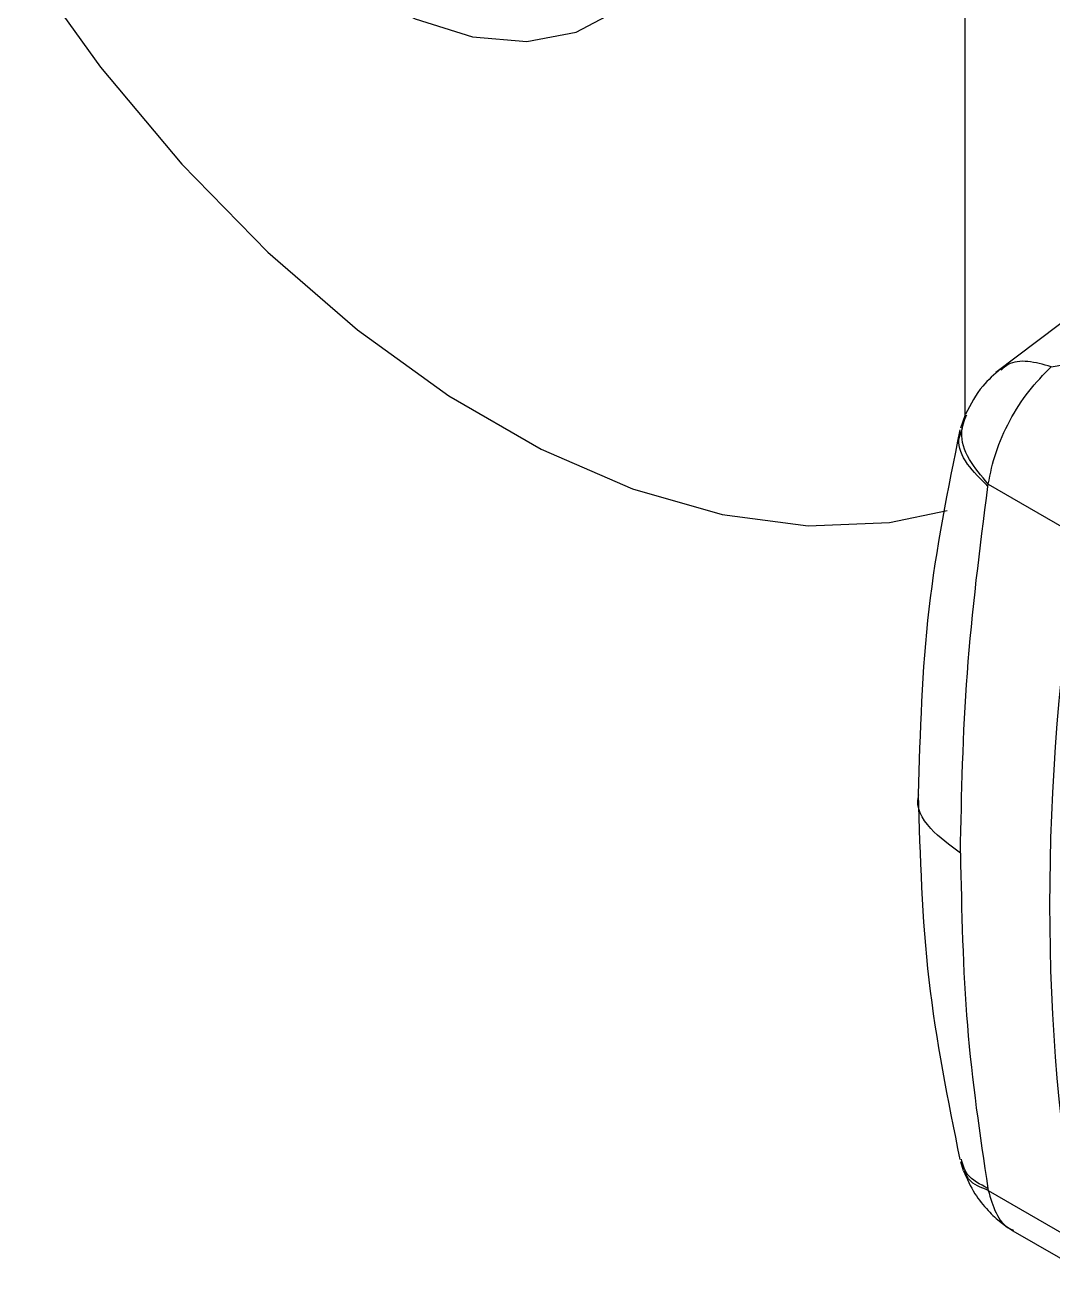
# Model space of a CAD drawing. Extents: x 17.3 to 113.1, y 4.8 to 84.5.
# Drawn here: x 22.467 to 23.434, y 63.772 to 64.956 of the extents above; entities that cross this region are included whole.
import ezdxf

# ---------------------------------------------------------------- set-up
doc = ezdxf.new("R2010")
doc.units = 0
doc.header["$MEASUREMENT"] = 0
doc.layers.add('OBJECT', color=7, linetype='CONTINUOUS')

msp = doc.modelspace()

# ---------------------------------------------------------------- linework, layer by layer
at = {"layer": 'OBJECT'}
for p, q in [((23.3512, 66.8666), (23.3512, 64.5881)), ((23.4593, 64.6885), (23.3805, 64.6289)), ((23.4325, 64.6344), (23.4454, 64.6364)), ((23.3516, 64.5893), (23.3471, 64.5765)), ((23.373, 64.5219), (23.3733, 64.5241)), ((23.3733, 64.5241), (23.4586, 64.4749)), ((23.3471, 63.8871), (23.3498, 63.8787)), ((23.373, 63.8617), (23.3733, 63.8599)), ((23.3733, 63.8599), (23.4586, 63.8107)), ((23.3965, 63.822), (23.4831, 63.772))]:
    msp.add_line(p, q, dxfattribs=at)
at = {"layer": 'OBJECT', "flags": 128}
for points in [[(22.7414, 65.0167), (22.7787, 64.9907), (22.8341, 64.9615), (22.8882, 64.9446), (22.9392, 64.9403), (22.9855, 64.9489), (23.0256, 64.97), (23.0582, 65.003), (23.0822, 65.0468), (23.097, 65.1), (23.1019, 65.1609)], [(22.4673, 65.0148), (22.5382, 64.9162), (22.6147, 64.8248), (22.6957, 64.742), (22.7798, 64.6691), (22.8659, 64.6071), (22.9526, 64.557), (23.0387, 64.5196), (23.1229, 64.4954), (23.2038, 64.4847), (23.2803, 64.4878), (23.3347, 64.4993)]]:
    msp.add_lwpolyline(points, dxfattribs=at)
at = {"layer": 'OBJECT'}
msp.add_ellipse((25.1056, 64.9986), major_axis=(1.2181, 1.8937), ratio=0.606848, start_param=2.203527, end_param=2.567035, dxfattribs=at)
for points, knots in [([(23.3733, 64.5241), (23.3753, 64.534), (23.3793, 64.5537), (23.3929, 64.5839), (23.4107, 64.6121), (23.4252, 64.627), (23.4325, 64.6344)], [0, 0, 0, 0, 0.250001, 0.499999, 0.750001, 1, 1, 1, 1]), ([(23.4325, 64.6344), (23.425, 64.6365), (23.41, 64.6407), (23.3939, 64.6388), (23.3875, 64.6331), (23.3854, 64.6312)], [0, 0, 0, 0, 0.401193, 0.802386, 1, 1, 1, 1]), ([(23.3847, 64.6321), (23.3789, 64.6271), (23.3653, 64.6154), (23.3567, 64.599), (23.3518, 64.5897)], [0, 0, 0, 0, 0.429713, 1, 1, 1, 1]), ([(23.3733, 64.5241), (23.3667, 64.5317), (23.3532, 64.5476), (23.3459, 64.5714), (23.3508, 64.5839), (23.353, 64.5893)], [0, 0, 0, 0, 0.344251, 0.712553, 1, 1, 1, 1]), ([(23.3466, 64.5749), (23.3353, 64.5191), (23.3125, 64.4068), (23.3091, 64.2906), (23.3074, 64.2322)], [0, 0, 0, 0, 0.497018, 1, 1, 1, 1]), ([(23.373, 64.5219), (23.366, 64.5288), (23.3514, 64.543), (23.3435, 64.5622), (23.3472, 64.5716), (23.3483, 64.5744)], [0, 0, 0, 0, 0.396564, 0.822164, 1, 1, 1, 1]), ([(23.3471, 64.1769), (23.3482, 64.2329), (23.3504, 64.3448), (23.3654, 64.4629), (23.373, 64.5219)], [0, 0, 0, 0, 0.5, 1, 1, 1, 1]), ([(23.3471, 64.1769), (23.3371, 64.1843), (23.3162, 64.1997), (23.3045, 64.2208), (23.3079, 64.2315), (23.3081, 64.2321)], [0, 0, 0, 0, 0.465357, 0.966382, 1, 1, 1, 1]), ([(23.3074, 64.2322), (23.3091, 64.1738), (23.3125, 64.0576), (23.3353, 63.9448), (23.3466, 63.8888)], [0, 0, 0, 0, 0.502926, 1, 1, 1, 1]), ([(23.3471, 64.1769), (23.3482, 64.1222), (23.3504, 64.0127), (23.3654, 63.912), (23.373, 63.8617)], [0, 0, 0, 0, 0.5, 1, 1, 1, 1]), ([(23.373, 63.8617), (23.3655, 63.8656), (23.3522, 63.8725), (23.3493, 63.8841), (23.348, 63.8893)], [0, 0, 0, 0, 0.562653, 1, 1, 1, 1]), ([(23.3499, 63.8783), (23.3532, 63.8709), (23.3593, 63.8574), (23.3721, 63.8414), (23.3849, 63.8295), (23.3929, 63.8243), (23.3967, 63.8219)], [0, 0, 0, 0, 0.3161262, 0.5813802, 0.8028446, 1, 1, 1, 1]), ([(23.3733, 63.8599), (23.3663, 63.8626), (23.3548, 63.867), (23.3523, 63.8759), (23.3513, 63.8794)], [0, 0, 0, 0, 0.612543, 1, 1, 1, 1]), ([(23.3733, 63.8599), (23.3754, 63.8525), (23.3796, 63.8377), (23.3887, 63.8256), (23.3959, 63.8229), (23.3971, 63.8225)], [0, 0, 0, 0, 0.455217, 0.910429, 1, 1, 1, 1])]:
    msp.add_open_spline(points, degree=3, knots=knots, dxfattribs=at)

doc.saveas('drawing.dxf')
